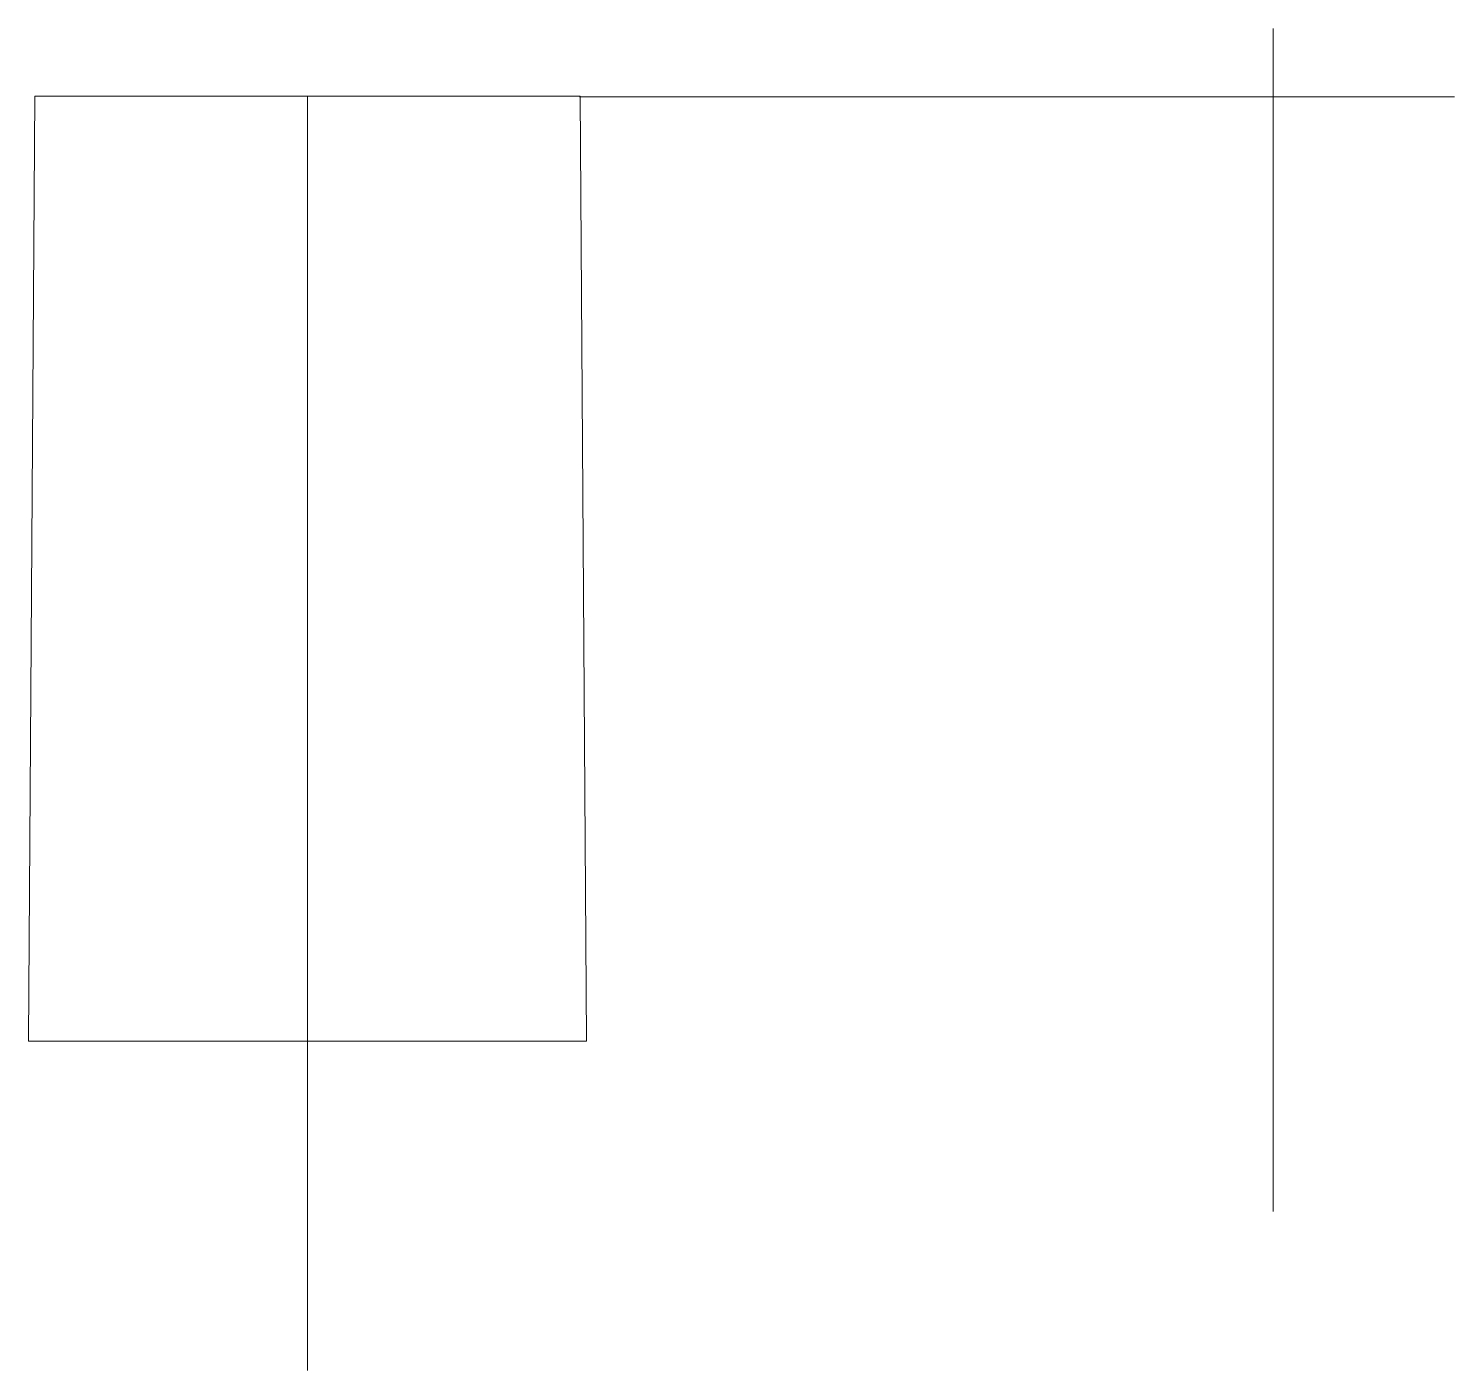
# Model space of a CAD drawing. Extents: x 0 to 9.6, y -2.23 to 6.8.
import ezdxf

# ---------------------------------------------------------------- set-up
doc = ezdxf.new("R2010")
doc.units = 0
doc.header["$MEASUREMENT"] = 0
doc.layers.add('outline', color=3, linetype='Continuous')

msp = doc.modelspace()

# ---------------------------------------------------------------- linework, layer by layer
at = {"linetype": 'Continuous', "lineweight": 0, "flags": 128}
for points in [[(8.3773, -1.155), (8.3773, 6.8048)], [(1.8773, 6.345), (1.8773, -2.225)], [(3.7073, 6.345), (9.5964, 6.345)]]:
    msp.add_lwpolyline(points, dxfattribs=at)
at = {"layer": 'outline', "linetype": 'Continuous', "lineweight": 0, "flags": 128}
msp.add_lwpolyline([(0, 0), (0, -0.01), (3.7546, -0.01), (3.7546, 0), (3.7123, 6.35), (0.0423, 6.35)], close=True, dxfattribs=at)

doc.saveas('drawing.dxf')
